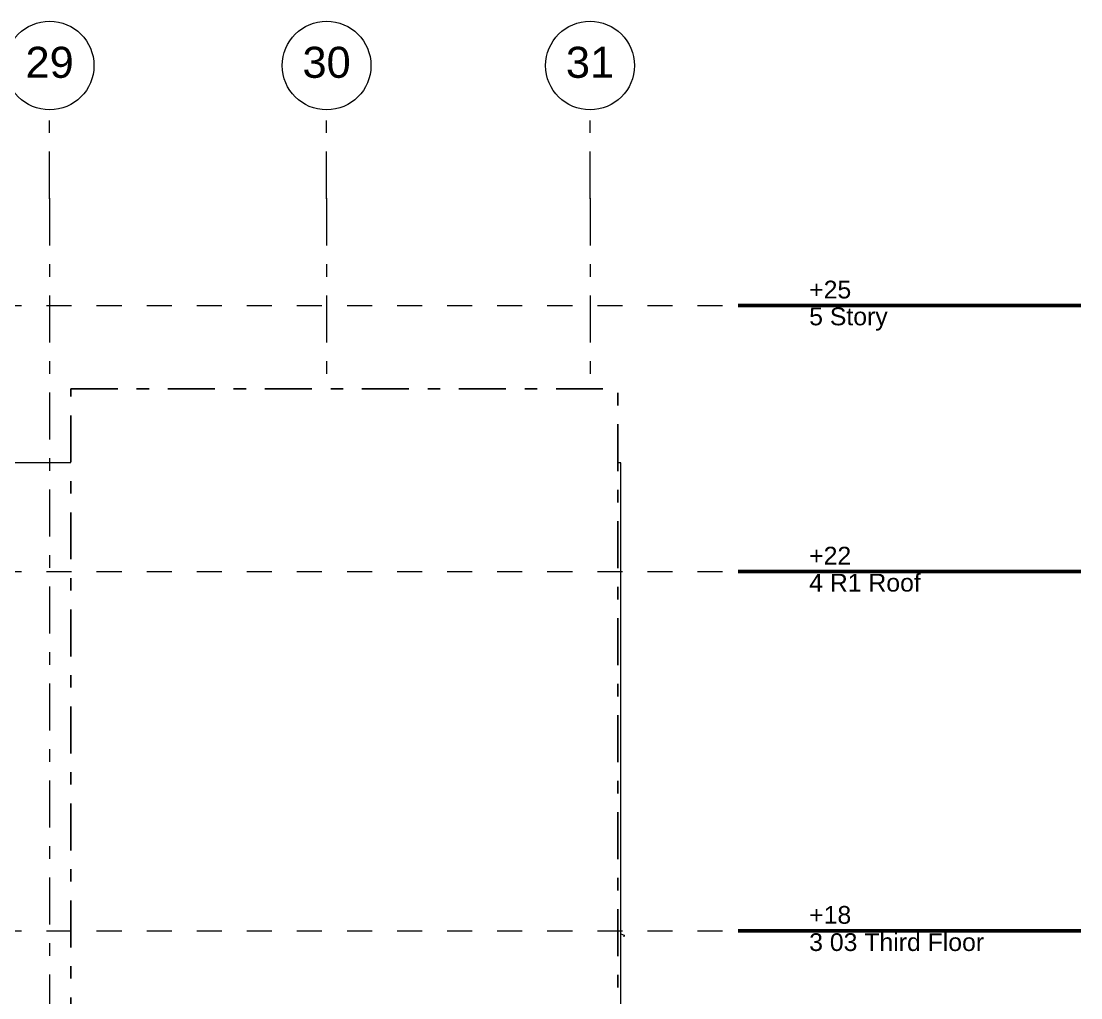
# Model space of a CAD drawing. Header units: millimetres. Extents: x -48147 to 1468943, y -496296 to 18123.
# Drawn here: x 1437866 to 1449810, y -479901 to -468891 of the extents above; entities that cross this region are included whole.
import ezdxf
from ezdxf.enums import TextEntityAlignment as Align

# ---------------------------------------------------------------- set-up
doc = ezdxf.new("R2010")
doc.units = ezdxf.units.MM
doc.header["$MEASUREMENT"] = 0
for name, pattern in [('Dashed', [2822.222233, 1411.111116, -1411.111116]), ('Double Dashed', [1093.611073, 529.166651, -211.666656, 141.111112, -211.666656]), ('Wipeout_Contour', [1000, 0, -1000])]:
    doc.linetypes.add(name, pattern=pattern)
for name, color, linetype, lineweight, true_color in [('0_Pen_No__105', 7, 'Continuous', 15, 0xa6a6a6), ('0_Pen_No__25', 7, 'Continuous', 50, 0x2a2a2a), ('New_A-15-MG_Structural_Grid_Phase_2_Pen_No__222', 7, 'Continuous', 13, 0x65af33), ('New_A-25-M_Curtain_Wall_Pen_No__43', 7, 'Continuous', 30, 0x444444), ('New_ArchiCAD Windows_Pen_No__63', 7, 'Continuous', 20, 0x606060)]:
    doc.layers.add(name, color=color, linetype=linetype, lineweight=lineweight, true_color=true_color)
for name, color, linetype, lineweight in [('0_Pen_No__6', 7, 'Continuous', 35), ('A-95-P_Drawing_Pen_No__194', 7, 'Continuous', 25), ('A-95-P_Text_1_50_GA_Pen_No__1', 7, 'Continuous', 13), ('New_A-20-M_Ceiling_Pen_No__89', 8, 'Continuous', 20), ('New_A-25-M_Curtain_Wall_Pen_No__2', 8, 'Continuous', 15), ('New_A-25-M_Curtain_Wall_Pen_No__3', 7, 'Continuous', 18), ('New_A-25-M_Curtain_Wall_Pen_No__87', 8, 'Continuous', 20), ('New_A-25-M_Wall_Ext_Pen_No__87', 8, 'Continuous', 20), ('New_ArchiCAD Doors_Pen_No__87', 8, 'Continuous', 20)]:
    doc.layers.add(name, color=color, linetype=linetype, lineweight=lineweight)
for name, color, linetype in [('A-95-P_Drawing', 7, 'Continuous'), ('New_A-15-MG_Structural_Grid_Phase_2', 7, 'Continuous'), ('New_A-20-M_Ceiling', 7, 'Continuous'), ('New_A-25-M_Curtain_Wall', 7, 'Continuous'), ('New_A-25-M_Wall_Ext', 7, 'Continuous'), ('New_A-25-M_Wall_Int', 7, 'Continuous'), ('New_ArchiCAD Doors', 7, 'Continuous'), ('New_ArchiCAD Windows', 7, 'Continuous')]:
    doc.layers.add(name, color=color, linetype=linetype)
doc.styles.add('GENERATED_STYLE_2', font='')
doc.styles.get('GENERATED_STYLE_2').set_extended_font_data('Swis721 BT')

# ---------------------------------------------------------------- blocks, each defined once
blk = doc.blocks.new('Section Elem_14_1', base_point=(1411454, -491296))
at = {"layer": 'New_A-25-M_Wall_Ext_Pen_No__87', "linetype": 'Continuous'}
for p, q in [((1444623, -473872), (1431940, -473872)), ((1444623, -491296), (1444623, -473872))]:
    blk.add_line(p, q, dxfattribs=at)
blk = doc.blocks.new('Section Elem_17_1', base_point=(1411454, -491296))
at = {"layer": 'New_ArchiCAD Doors_Pen_No__87', "linetype": 'Continuous'}
for p, q in [((1438683, -478246), (1438683, -476126)), ((1438683, -476126), (1438708, -476126)), ((1443708, -476126), (1443733, -476126)), ((1443733, -476126), (1443733, -478246)), ((1443733, -478246), (1438683, -478246))]:
    blk.add_line(p, q, dxfattribs=at)
blk = doc.blocks.new('Section Elem_21_1', base_point=(1411454, -491296))
at = {"color": 254, "linetype": 'Wipeout_Contour', "lineweight": 0, "ltscale": 12125657.68571815}
blk.add_wipeout([(1438683, -476126), (1438683, -478246), (1438708, -478246), (1438733, -478221), (1438733, -476226), (1438713, -476226), (1438708, -476226), (1438708, -476126)], dxfattribs=at).dxf.layer = 'New_A-25-M_Curtain_Wall'
at = {"layer": 'New_A-25-M_Curtain_Wall_Pen_No__87', "linetype": 'Continuous'}
blk.add_line((1438733, -478221), (1438733, -476226), dxfattribs=at)
blk = doc.blocks.new('Section Elem_53_1', base_point=(1411454, -491296))
at = {"color": 254, "linetype": 'Wipeout_Contour', "lineweight": 0, "ltscale": 6066357.856923323}
blk.add_wipeout([(1438733, -478221), (1438708, -478246), (1439708, -478246), (1439708, -478221)], dxfattribs=at).dxf.layer = 'New_A-25-M_Curtain_Wall'
at = {"layer": 'New_A-25-M_Curtain_Wall_Pen_No__87', "linetype": 'Continuous'}
blk.add_line((1439708, -478221), (1438733, -478221), dxfattribs=at)
blk = doc.blocks.new('Section Elem_99_1', base_point=(1411454, -491296))
at = {"color": 254, "linetype": 'Wipeout_Contour', "lineweight": 0, "ltscale": 6061854.697869612}
blk.add_wipeout([(1438713, -476226), (1438713, -476126), (1438708, -476126), (1438708, -476226)], dxfattribs=at).dxf.layer = 'New_A-25-M_Curtain_Wall'
at = {"color": 254, "linetype": 'Wipeout_Contour', "lineweight": 0, "ltscale": 6080826.014284314}
blk.add_wipeout([(1443708, -476226), (1443708, -476126), (1443703, -476126), (1443703, -476226)], dxfattribs=at).dxf.layer = 'New_A-25-M_Curtain_Wall'
at = {"color": 254, "linetype": 'Wipeout_Contour', "lineweight": 0, "ltscale": 6071340.355435844}
blk.add_wipeout([(1438713, -476226), (1443703, -476226), (1443703, -476126), (1438713, -476126)], dxfattribs=at).dxf.layer = 'New_A-25-M_Curtain_Wall'
at = {"layer": 'New_A-25-M_Curtain_Wall_Pen_No__2', "linetype": 'Continuous'}
for p, q in [((1438708, -476226), (1438708, -476126)), ((1438713, -476126), (1438708, -476126)), ((1438713, -476226), (1438708, -476226)), ((1438713, -476126), (1443703, -476126)), ((1438713, -476126), (1438713, -476226)), ((1438713, -476226), (1443703, -476226)), ((1443703, -476226), (1443703, -476126)), ((1443708, -476126), (1443703, -476126)), ((1443708, -476226), (1443703, -476226)), ((1443708, -476226), (1443708, -476126))]:
    blk.add_line(p, q, dxfattribs=at)
blk = doc.blocks.new('Section Elem_133_1', base_point=(1411454, -491296))
at = {"color": 254, "linetype": 'Wipeout_Contour', "lineweight": 0, "ltscale": 6065062.591435157}
blk.add_wipeout([(1439683, -476226), (1438733, -476226), (1438733, -478221), (1439683, -478221)], dxfattribs=at).dxf.layer = 'New_A-25-M_Curtain_Wall'
blk = doc.blocks.new('Section Elem_218_1', base_point=(1411454, -491296))
at = {"color": 254, "linetype": 'Wipeout_Contour', "lineweight": 0, "ltscale": 6039185.80663419}
blk.add_wipeout([(1432763, -476126), (1432743, -476126), (1432743, -476146), (1432763, -476146)], dxfattribs=at).dxf.layer = 'New_A-25-M_Wall_Int'
blk = doc.blocks.new('Section Elem_232_1', base_point=(1411454, -491296))
at = {"layer": 'New_ArchiCAD Windows_Pen_No__63', "linetype": 'Continuous'}
blk.add_line((1444663, -479209), (1444663, -479209), dxfattribs=at)
blk = doc.blocks.new('Section Elem_234_1', base_point=(1411454, -491296))
at = {"color": 254, "linetype": 'Wipeout_Contour', "lineweight": 0, "ltscale": 6075504.525686493}
blk.add_wipeout([(1441733, -478221), (1442183, -478221), (1442183, -476226), (1441733, -476226)], dxfattribs=at).dxf.layer = 'New_A-25-M_Curtain_Wall'
blk = doc.blocks.new('Section Elem_235_1', base_point=(1411454, -491296))
at = {"color": 254, "linetype": 'Wipeout_Contour', "lineweight": 0, "ltscale": 6068720.209157266}
blk.add_wipeout([(1440163, -478201), (1440183, -478221), (1440183, -476226), (1440163, -476226)], dxfattribs=at).dxf.layer = 'New_A-25-M_Curtain_Wall'
at = {"color": 254, "linetype": 'Wipeout_Contour', "lineweight": 0, "ltscale": 6069152.777869551}
blk.add_wipeout([(1439733, -478221), (1440183, -478221), (1440163, -478201), (1439753, -478201)], dxfattribs=at).dxf.layer = 'New_A-25-M_Curtain_Wall'
at = {"color": 254, "linetype": 'Wipeout_Contour', "lineweight": 0, "ltscale": 6067087.535199491}
blk.add_wipeout([(1439733, -478221), (1439753, -478201), (1439753, -476226), (1439733, -476226)], dxfattribs=at).dxf.layer = 'New_A-25-M_Curtain_Wall'
at = {"color": 254, "linetype": 'Wipeout_Contour', "lineweight": 0, "ltscale": 6068576.320371048}
blk.add_wipeout([(1440118, -478156), (1440163, -478201), (1440163, -476226), (1440118, -476226)], dxfattribs=at).dxf.layer = 'New_A-25-M_Curtain_Wall'
at = {"color": 254, "linetype": 'Wipeout_Contour', "lineweight": 0, "ltscale": 6067190.441702824}
blk.add_wipeout([(1439753, -478201), (1439798, -478156), (1439798, -476226), (1439753, -476226)], dxfattribs=at).dxf.layer = 'New_A-25-M_Curtain_Wall'
at = {"color": 254, "linetype": 'Wipeout_Contour', "lineweight": 0, "ltscale": 6069111.805275341}
blk.add_wipeout([(1439753, -478201), (1440163, -478201), (1440118, -478156), (1439798, -478156)], dxfattribs=at).dxf.layer = 'New_A-25-M_Curtain_Wall'
at = {"color": 254, "linetype": 'Wipeout_Contour', "lineweight": 0, "ltscale": 6067869.205111598}
blk.add_wipeout([(1439798, -478156), (1440118, -478156), (1440118, -476226), (1439798, -476226)], dxfattribs=at).dxf.layer = 'New_A-25-M_Curtain_Wall'
at = {"layer": 'New_A-25-M_Curtain_Wall_Pen_No__3', "linetype": 'Continuous'}
for p, q in [((1440140, -476226), (1440133, -476245)), ((1440114, -476291), (1440084, -476365)), ((1440065, -476412), (1440035, -476486)), ((1440017, -476532), (1439987, -476606)), ((1439968, -476653), (1439938, -476727)), ((1439919, -476773), (1439889, -476847)), ((1439871, -476894), (1439841, -476968)), ((1439822, -477014), (1439792, -477088)), ((1439783, -477111), (1439753, -477186)), ((1439783, -477260), (1439753, -477186)), ((1439822, -477357), (1439792, -477283)), ((1439871, -477477), (1439841, -477403)), ((1439919, -477598), (1439889, -477524)), ((1439968, -477718), (1439938, -477644)), ((1440017, -477839), (1439987, -477765)), ((1440065, -477959), (1440035, -477885)), ((1440114, -478080), (1440084, -478006)), ((1440163, -478201), (1440133, -478126))]:
    blk.add_line(p, q, dxfattribs=at)
at = {"layer": 'New_A-25-M_Curtain_Wall_Pen_No__43', "linetype": 'Continuous'}
for p, q in [((1439753, -478201), (1439753, -476226)), ((1439798, -476226), (1439798, -478156)), ((1440118, -478156), (1440118, -476226)), ((1440163, -476226), (1440163, -478201)), ((1440163, -478201), (1439753, -478201)), ((1439798, -478156), (1440118, -478156))]:
    blk.add_line(p, q, dxfattribs=at)
blk = doc.blocks.new('Section Elem_236_1', base_point=(1411454, -491296))
at = {"color": 254, "linetype": 'Wipeout_Contour', "lineweight": 0, "ltscale": 6072656.546686775}
blk.add_wipeout([(1440733, -478221), (1441683, -478221), (1441683, -476226), (1440733, -476226)], dxfattribs=at).dxf.layer = 'New_A-25-M_Curtain_Wall'
blk = doc.blocks.new('Section Elem_237_1', base_point=(1411454, -491296))
at = {"color": 254, "linetype": 'Wipeout_Contour', "lineweight": 0, "ltscale": 6076773.904098485}
blk.add_wipeout([(1441708, -478246), (1442208, -478246), (1442208, -478221), (1441708, -478221)], dxfattribs=at).dxf.layer = 'New_A-25-M_Curtain_Wall'
at = {"layer": 'New_A-25-M_Curtain_Wall_Pen_No__87', "linetype": 'Continuous'}
blk.add_line((1442183, -478221), (1441733, -478221), dxfattribs=at)
blk = doc.blocks.new('Section Elem_238_1', base_point=(1411454, -491296))
at = {"color": 254, "linetype": 'Wipeout_Contour', "lineweight": 0, "ltscale": 12163622.86806431}
blk.add_wipeout([(1443683, -476226), (1443683, -478221), (1443708, -478246), (1443733, -478246), (1443733, -476126), (1443708, -476126), (1443708, -476226), (1443703, -476226)], dxfattribs=at).dxf.layer = 'New_A-25-M_Curtain_Wall'
at = {"layer": 'New_A-25-M_Curtain_Wall_Pen_No__87', "linetype": 'Continuous'}
for p, q in [((1443683, -478221), (1443683, -476226)), ((1443733, -478246), (1443733, -476126))]:
    blk.add_line(p, q, dxfattribs=at)
blk = doc.blocks.new('Section Elem_239_1', base_point=(1411454, -491296))
at = {"color": 254, "linetype": 'Wipeout_Contour', "lineweight": 0, "ltscale": 6066960.952912163}
blk.add_wipeout([(1439683, -478221), (1439733, -478221), (1439733, -476226), (1439683, -476226)], dxfattribs=at).dxf.layer = 'New_A-25-M_Curtain_Wall'
at = {"layer": 'New_A-25-M_Curtain_Wall_Pen_No__87', "linetype": 'Continuous'}
for p, q in [((1439683, -478221), (1439683, -476226)), ((1439733, -478221), (1439733, -476226))]:
    blk.add_line(p, q, dxfattribs=at)
blk = doc.blocks.new('Section Elem_240_1', base_point=(1411454, -491296))
at = {"color": 254, "linetype": 'Wipeout_Contour', "lineweight": 0, "ltscale": 6069181.146703285}
blk.add_wipeout([(1439708, -478246), (1440208, -478246), (1440208, -478221), (1439708, -478221)], dxfattribs=at).dxf.layer = 'New_A-25-M_Curtain_Wall'
at = {"layer": 'New_A-25-M_Curtain_Wall_Pen_No__87', "linetype": 'Continuous'}
blk.add_line((1440183, -478221), (1439708, -478221), dxfattribs=at)
blk = doc.blocks.new('Section Elem_241_1', base_point=(1411454, -491296))
at = {"color": 254, "linetype": 'Wipeout_Contour', "lineweight": 0, "ltscale": 6070757.930686217}
blk.add_wipeout([(1440683, -478221), (1440733, -478221), (1440733, -476226), (1440683, -476226)], dxfattribs=at).dxf.layer = 'New_A-25-M_Curtain_Wall'
at = {"layer": 'New_A-25-M_Curtain_Wall_Pen_No__87', "linetype": 'Continuous'}
for p, q in [((1440683, -478221), (1440683, -476226)), ((1440733, -478221), (1440733, -476226))]:
    blk.add_line(p, q, dxfattribs=at)
blk = doc.blocks.new('Section Elem_242_1', base_point=(1411454, -491296))
at = {"color": 254, "linetype": 'Wipeout_Contour', "lineweight": 0, "ltscale": 6074555.168907466}
blk.add_wipeout([(1441683, -478221), (1441733, -478221), (1441733, -476226), (1441683, -476226)], dxfattribs=at).dxf.layer = 'New_A-25-M_Curtain_Wall'
at = {"layer": 'New_A-25-M_Curtain_Wall_Pen_No__87', "linetype": 'Continuous'}
for p, q in [((1441683, -478221), (1441683, -476226)), ((1441733, -478221), (1441733, -476226)), ((1441733, -478221), (1441708, -478221))]:
    blk.add_line(p, q, dxfattribs=at)
blk = doc.blocks.new('Section Elem_243_1', base_point=(1411454, -491296))
at = {"color": 254, "linetype": 'Wipeout_Contour', "lineweight": 0, "ltscale": 6081496.22414944}
blk.add_wipeout([(1442708, -478246), (1443708, -478246), (1443683, -478221), (1442708, -478221)], dxfattribs=at).dxf.layer = 'New_A-25-M_Curtain_Wall'
at = {"layer": 'New_A-25-M_Curtain_Wall_Pen_No__87', "linetype": 'Continuous'}
blk.add_line((1443683, -478221), (1442733, -478221), dxfattribs=at)
blk = doc.blocks.new('Section Elem_244_1', base_point=(1411454, -491296))
at = {"color": 254, "linetype": 'Wipeout_Contour', "lineweight": 0, "ltscale": 6078352.667228697}
blk.add_wipeout([(1442683, -478221), (1442733, -478221), (1442733, -476226), (1442683, -476226)], dxfattribs=at).dxf.layer = 'New_A-25-M_Curtain_Wall'
at = {"layer": 'New_A-25-M_Curtain_Wall_Pen_No__87', "linetype": 'Continuous'}
for p, q in [((1442683, -478221), (1442683, -476226)), ((1442733, -478221), (1442733, -476226)), ((1442733, -478221), (1442708, -478221))]:
    blk.add_line(p, q, dxfattribs=at)
blk = doc.blocks.new('Section Elem_245_1', base_point=(1411454, -491296))
at = {"color": 254, "linetype": 'Wipeout_Contour', "lineweight": 0, "ltscale": 6073926.521907977}
blk.add_wipeout([(1440708, -478246), (1441708, -478246), (1441708, -478221), (1440708, -478221)], dxfattribs=at).dxf.layer = 'New_A-25-M_Curtain_Wall'
at = {"layer": 'New_A-25-M_Curtain_Wall_Pen_No__87', "linetype": 'Continuous'}
blk.add_line((1441708, -478221), (1440708, -478221), dxfattribs=at)
blk = doc.blocks.new('Section Elem_253_1', base_point=(1411454, -491296))
at = {"color": 254, "linetype": 'Wipeout_Contour', "lineweight": 0, "ltscale": 6080251.543224765}
blk.add_wipeout([(1442733, -478221), (1443683, -478221), (1443683, -476226), (1442733, -476226)], dxfattribs=at).dxf.layer = 'New_A-25-M_Curtain_Wall'
blk = doc.blocks.new('Section Elem_279_1', base_point=(1411454, -491296))
at = {"color": 254, "linetype": 'Wipeout_Contour', "lineweight": 0, "ltscale": 6068859.409124489}
blk.add_wipeout([(1440183, -478221), (1440233, -478221), (1440233, -476226), (1440183, -476226)], dxfattribs=at).dxf.layer = 'New_A-25-M_Curtain_Wall'
at = {"layer": 'New_A-25-M_Curtain_Wall_Pen_No__87', "linetype": 'Continuous'}
for p, q in [((1440183, -476226), (1440183, -478221)), ((1440233, -476226), (1440233, -478221)), ((1440183, -478221), (1440208, -478221))]:
    blk.add_line(p, q, dxfattribs=at)
blk = doc.blocks.new('Section Elem_280_1', base_point=(1411454, -491296))
at = {"color": 254, "linetype": 'Wipeout_Contour', "lineweight": 0, "ltscale": 6071079.237994462}
blk.add_wipeout([(1440208, -478246), (1440708, -478246), (1440708, -478221), (1440208, -478221)], dxfattribs=at).dxf.layer = 'New_A-25-M_Curtain_Wall'
at = {"layer": 'New_A-25-M_Curtain_Wall_Pen_No__87', "linetype": 'Continuous'}
blk.add_line((1440708, -478221), (1440208, -478221), dxfattribs=at)
blk = doc.blocks.new('Section Elem_281_1', base_point=(1411454, -491296))
at = {"color": 254, "linetype": 'Wipeout_Contour', "lineweight": 0, "ltscale": 6069808.668300195}
blk.add_wipeout([(1440233, -478221), (1440683, -478221), (1440683, -476226), (1440233, -476226)], dxfattribs=at).dxf.layer = 'New_A-25-M_Curtain_Wall'
blk = doc.blocks.new('Section Elem_283_1', base_point=(1411454, -491296))
at = {"layer": 'New_ArchiCAD Windows_Pen_No__63', "linetype": 'Continuous'}
for p, q in [((1444623, -479181), (1444663, -479195)), ((1444663, -479209), (1444656, -479202)), ((1444663, -479195), (1444663, -479209))]:
    blk.add_line(p, q, dxfattribs=at)
blk = doc.blocks.new('Section Elem_284_1', base_point=(1411454, -491296))
at = {"color": 254, "linetype": 'Wipeout_Contour', "lineweight": 0, "ltscale": 6076453.885727246}
blk.add_wipeout([(1442183, -478221), (1442233, -478221), (1442233, -476226), (1442183, -476226)], dxfattribs=at).dxf.layer = 'New_A-25-M_Curtain_Wall'
at = {"layer": 'New_A-25-M_Curtain_Wall_Pen_No__87', "linetype": 'Continuous'}
for p, q in [((1442183, -476226), (1442183, -478221)), ((1442233, -476226), (1442233, -478221)), ((1442183, -478221), (1442208, -478221))]:
    blk.add_line(p, q, dxfattribs=at)
blk = doc.blocks.new('Section Elem_285_1', base_point=(1411454, -491296))
at = {"color": 254, "linetype": 'Wipeout_Contour', "lineweight": 0, "ltscale": 6078672.256672493}
blk.add_wipeout([(1442208, -478246), (1442708, -478246), (1442708, -478221), (1442208, -478221)], dxfattribs=at).dxf.layer = 'New_A-25-M_Curtain_Wall'
at = {"layer": 'New_A-25-M_Curtain_Wall_Pen_No__87', "linetype": 'Continuous'}
blk.add_line((1442708, -478221), (1442208, -478221), dxfattribs=at)
blk = doc.blocks.new('Section Elem_286_1', base_point=(1411454, -491296))
at = {"color": 254, "linetype": 'Wipeout_Contour', "lineweight": 0, "ltscale": 6078213.454336392}
blk.add_wipeout([(1442663, -478201), (1442683, -478221), (1442683, -476226), (1442663, -476226)], dxfattribs=at).dxf.layer = 'New_A-25-M_Curtain_Wall'
at = {"color": 254, "linetype": 'Wipeout_Contour', "lineweight": 0, "ltscale": 6078643.932380028}
blk.add_wipeout([(1442233, -478221), (1442683, -478221), (1442663, -478201), (1442253, -478201)], dxfattribs=at).dxf.layer = 'New_A-25-M_Curtain_Wall'
at = {"color": 254, "linetype": 'Wipeout_Contour', "lineweight": 0, "ltscale": 6076580.50065451}
blk.add_wipeout([(1442233, -478221), (1442253, -478201), (1442253, -476226), (1442233, -476226)], dxfattribs=at).dxf.layer = 'New_A-25-M_Curtain_Wall'
at = {"color": 254, "linetype": 'Wipeout_Contour', "lineweight": 0, "ltscale": 6078069.576532466}
blk.add_wipeout([(1442618, -478156), (1442663, -478201), (1442663, -476226), (1442618, -476226)], dxfattribs=at).dxf.layer = 'New_A-25-M_Curtain_Wall'
at = {"color": 254, "linetype": 'Wipeout_Contour', "lineweight": 0, "ltscale": 6076683.460175808}
blk.add_wipeout([(1442253, -478201), (1442298, -478156), (1442298, -476226), (1442253, -476226)], dxfattribs=at).dxf.layer = 'New_A-25-M_Curtain_Wall'
at = {"color": 254, "linetype": 'Wipeout_Contour', "lineweight": 0, "ltscale": 6078603.023765868}
blk.add_wipeout([(1442253, -478201), (1442663, -478201), (1442618, -478156), (1442298, -478156)], dxfattribs=at).dxf.layer = 'New_A-25-M_Curtain_Wall'
at = {"color": 254, "linetype": 'Wipeout_Contour', "lineweight": 0, "ltscale": 6077362.364637033}
blk.add_wipeout([(1442298, -478156), (1442618, -478156), (1442618, -476226), (1442298, -476226)], dxfattribs=at).dxf.layer = 'New_A-25-M_Curtain_Wall'
at = {"layer": 'New_A-25-M_Curtain_Wall_Pen_No__3', "linetype": 'Continuous'}
for p, q in [((1442640, -476226), (1442633, -476245)), ((1442614, -476291), (1442584, -476365)), ((1442565, -476412), (1442535, -476486)), ((1442517, -476532), (1442487, -476606)), ((1442468, -476653), (1442438, -476727)), ((1442419, -476773), (1442389, -476847)), ((1442371, -476894), (1442341, -476968)), ((1442322, -477014), (1442292, -477088)), ((1442283, -477111), (1442253, -477186)), ((1442283, -477260), (1442253, -477186)), ((1442322, -477357), (1442292, -477283)), ((1442371, -477477), (1442341, -477403)), ((1442419, -477598), (1442389, -477524)), ((1442468, -477718), (1442438, -477644)), ((1442517, -477839), (1442487, -477765)), ((1442565, -477959), (1442535, -477885)), ((1442614, -478080), (1442584, -478006)), ((1442663, -478201), (1442633, -478126))]:
    blk.add_line(p, q, dxfattribs=at)
at = {"layer": 'New_A-25-M_Curtain_Wall_Pen_No__43', "linetype": 'Continuous'}
for p, q in [((1442253, -478201), (1442253, -476226)), ((1442298, -476226), (1442298, -478156)), ((1442618, -478156), (1442618, -476226)), ((1442663, -476226), (1442663, -478201)), ((1442663, -478201), (1442253, -478201)), ((1442298, -478156), (1442618, -478156))]:
    blk.add_line(p, q, dxfattribs=at)
blk = doc.blocks.new('Section Elem_412_1', base_point=(1411454, -491296))
at = {"layer": 'New_A-20-M_Ceiling_Pen_No__89', "linetype": 'Continuous'}
blk.add_line((1443733, -476146), (1443733, -476146), dxfattribs=at)
blk = doc.blocks.new('Standard grid marker[6]_1', base_point=(1438186, -469891))
at = {"layer": 'New_A-15-MG_Structural_Grid_Phase_2_Pen_No__222', "linetype": 'Double Dashed'}
for q in [(1438186, -469891), (1438186, -494296)]:
    blk.add_line((1438186, -470891), q, dxfattribs=at)
at = {"layer": 'New_A-15-MG_Structural_Grid_Phase_2_Pen_No__222', "linetype": 'Continuous'}
blk.add_circle((1438186, -469391), 500, dxfattribs=at)
at = {"layer": 'New_A-15-MG_Structural_Grid_Phase_2_Pen_No__222', "linetype": 'Double Dashed'}
blk.add_point((1438186, -470891), dxfattribs=at)
blk.add_point((1438186, -470891), dxfattribs=at)
at = {"layer": 'New_A-15-MG_Structural_Grid_Phase_2_Pen_No__222', "style": 'GENERATED_STYLE_2'}
for tag, p in [('AC_MarkerText_1_0', (1438186, -469355)), ('AC_MarkerText_1_1', (1438186, -495759))]:
    blk.add_attdef(tag, text='', height=350, rotation=360, dxfattribs=at).set_placement(p, align=Align.MIDDLE_CENTER)
blk = doc.blocks.new('Standard grid marker[8]_1', base_point=(1441309, -469891))
at = {"layer": 'New_A-15-MG_Structural_Grid_Phase_2_Pen_No__222', "linetype": 'Double Dashed'}
for q in [(1441309, -469891), (1441309, -494296)]:
    blk.add_line((1441309, -470891), q, dxfattribs=at)
at = {"layer": 'New_A-15-MG_Structural_Grid_Phase_2_Pen_No__222', "linetype": 'Continuous'}
blk.add_circle((1441309, -469391), 500, dxfattribs=at)
at = {"layer": 'New_A-15-MG_Structural_Grid_Phase_2_Pen_No__222', "linetype": 'Double Dashed'}
blk.add_point((1441309, -470891), dxfattribs=at)
blk.add_point((1441309, -470891), dxfattribs=at)
at = {"layer": 'New_A-15-MG_Structural_Grid_Phase_2_Pen_No__222', "style": 'GENERATED_STYLE_2'}
for tag, p in [('AC_MarkerText_1_0', (1441309, -469354)), ('AC_MarkerText_1_1', (1441309, -495759))]:
    blk.add_attdef(tag, text='', height=350, rotation=360, dxfattribs=at).set_placement(p, align=Align.MIDDLE_CENTER)
blk = doc.blocks.new('Standard grid marker[9]_1', base_point=(1444278, -469891))
at = {"layer": 'New_A-15-MG_Structural_Grid_Phase_2_Pen_No__222', "linetype": 'Double Dashed'}
for q in [(1444278, -469891), (1444278, -494296)]:
    blk.add_line((1444278, -470891), q, dxfattribs=at)
at = {"layer": 'New_A-15-MG_Structural_Grid_Phase_2_Pen_No__222', "linetype": 'Continuous'}
blk.add_circle((1444278, -469391), 500, dxfattribs=at)
at = {"layer": 'New_A-15-MG_Structural_Grid_Phase_2_Pen_No__222', "linetype": 'Double Dashed'}
blk.add_point((1444278, -470891), dxfattribs=at)
blk.add_point((1444278, -470891), dxfattribs=at)
at = {"layer": 'New_A-15-MG_Structural_Grid_Phase_2_Pen_No__222', "style": 'GENERATED_STYLE_2'}
for tag, p in [('AC_MarkerText_1_0', (1444278, -469354)), ('AC_MarkerText_1_1', (1444278, -495759))]:
    blk.add_attdef(tag, text='', height=350, rotation=360, dxfattribs=at).set_placement(p, align=Align.MIDDLE_CENTER)
blk = doc.blocks.new('S-34 Building Section_STORY_MARKER', base_point=(1411454, -491296))
at = {"layer": '0_Pen_No__105', "linetype": 'Dashed', "ltscale": 0.2}
for p, q in [((1387916, -472096), (1445948, -472096)), ((1387916, -475096), (1445948, -475096)), ((1387916, -479146), (1445948, -479146))]:
    blk.add_line(p, q, dxfattribs=at)
at = {"layer": '0_Pen_No__25', "linetype": 'Continuous'}
for p, q in [((1445948, -472096), (1446048, -472096)), ((1445948, -475096), (1446048, -475096)), ((1445948, -479146), (1446048, -479146))]:
    blk.add_line(p, q, dxfattribs=at)
at = {"color": 254, "linetype": 'Wipeout_Contour', "lineweight": 0, "ltscale": 6091986.687654827}
blk.add_wipeout([(1449810, -471799), (1446148, -471799), (1446148, -472392), (1449810, -472392)], dxfattribs=at)
at = {"color": 254, "linetype": 'Wipeout_Contour', "lineweight": 0, "ltscale": 6095717.105475241}
blk.add_wipeout([(1449810, -474799), (1446148, -474799), (1446148, -475392), (1449810, -475392)], dxfattribs=at)
at = {"color": 254, "linetype": 'Wipeout_Contour', "lineweight": 0, "ltscale": 6100786.99245875}
blk.add_wipeout([(1449810, -478849), (1446148, -478849), (1446148, -479442), (1449810, -479442)], dxfattribs=at)
at = {"layer": '0_Pen_No__25', "linetype": 'Continuous'}
for p, q in [((1446048, -472096), (1446148, -472096)), ((1446348, -472096), (1446148, -472096)), ((1446348, -472096), (1446748, -472096)), ((1449810, -472096), (1446748, -472096)), ((1446048, -475096), (1446148, -475096)), ((1446348, -475096), (1446148, -475096)), ((1446348, -475096), (1446748, -475096)), ((1449810, -475096), (1446748, -475096)), ((1446048, -479146), (1446148, -479146)), ((1446348, -479146), (1446148, -479146)), ((1446348, -479146), (1446748, -479146)), ((1449810, -479146), (1446748, -479146))]:
    blk.add_line(p, q, dxfattribs=at)
at = {"layer": '0_Pen_No__6', "char_height": 200, "attachment_point": 1, "style": 'GENERATED_STYLE_2'}
for s, insert in [('\\A1;{\\fSwis721 BT|b0|i0|c0|p34;+25}', (1446748, -471817)), ('\\A1;{\\fSwis721 BT|b0|i0|c0|p34;5 Story}', (1446748, -472120)), ('\\A1;{\\fSwis721 BT|b0|i0|c0|p34;+22}', (1446748, -474817)), ('\\A1;{\\fSwis721 BT|b0|i0|c0|p34;4 R1 Roof}', (1446748, -475122)), ('\\A1;{\\fSwis721 BT|b0|i0|c0|p34;+18}', (1446748, -478867)), ('\\A1;{\\fSwis721 BT|b0|i0|c0|p34;3 03 Third Floor}', (1446748, -479174))]:
    blk.add_mtext(s, dxfattribs=dict(at, insert=insert))

msp = doc.modelspace()

# ---------------------------------------------------------------- block references
at = {"layer": 'New_A-25-M_Wall_Ext'}
msp.add_blockref('Section Elem_14_1', (1411454.5, -491295.5), dxfattribs=at)
at = {"layer": 'New_ArchiCAD Doors'}
msp.add_blockref('Section Elem_17_1', (1411454.5, -491295.5), dxfattribs=at)
at = {"layer": 'New_ArchiCAD Windows'}
for name in ['Section Elem_283_1', 'Section Elem_232_1']:
    msp.add_blockref(name, (1411454.5, -491295.5), dxfattribs=at)

# ---------------------------------------------------------------- texts
at = {"layer": 'A-95-P_Text_1_50_GA_Pen_No__1', "linetype": 'Continuous', "insert": (1438461.7, -473090), "char_height": 250, "width": 5464.297, "attachment_point": 1, "line_spacing_factor": 0.84505, "style": 'GENERATED_STYLE_2'}
msp.add_mtext('\\A1;{\\fSwis721 BT|b0|i0|c0|p34;For external wall detail see:\\P\\fSwis721 BT|b0|i0|c0|p34;EC-MA-00-ZZ-DR-A-25159}', dxfattribs=at)

# ---------------------------------------------------------------- next in the draw order: block references
at = {"layer": 'New_A-25-M_Curtain_Wall'}
msp.add_blockref('Section Elem_21_1', (1411454.5, -491295.5), dxfattribs=at)

# ---------------------------------------------------------------- next in the draw order: block references
for name in ['Section Elem_99_1', 'Section Elem_53_1']:
    msp.add_blockref(name, (1411454.5, -491295.5), dxfattribs=at)

# ---------------------------------------------------------------- next in the draw order: block references
msp.add_blockref('Section Elem_133_1', (1411454.5, -491295.5), dxfattribs=at)

# ---------------------------------------------------------------- next in the draw order: block references
at = {"layer": 'New_A-25-M_Wall_Int'}
msp.add_blockref('Section Elem_218_1', (1411454.5, -491295.5), dxfattribs=at)

# ---------------------------------------------------------------- next in the draw order: block references
at = {"layer": 'New_A-15-MG_Structural_Grid_Phase_2', "color": 8, "linetype": 'Continuous', "lineweight": 15}
ref = msp.add_blockref('Standard grid marker[6]_1', (1438186.4, -469890.9), dxfattribs=at)
ref.add_attrib('AC_MarkerText_1', '29', dxfattribs={"layer": 'New_A-15-MG_Structural_Grid_Phase_2_Pen_No__222', "color": 85, "true_color": 0x65af33, "height": 350, "rotation": 360, "style": 'GENERATED_STYLE_2'}).set_placement((1438186.4, -469354.5), align=Align.MIDDLE_CENTER)
at = {"layer": 'New_A-25-M_Curtain_Wall'}
for name in ['Section Elem_235_1', 'Section Elem_234_1', 'Section Elem_238_1']:
    msp.add_blockref(name, (1411454.5, -491295.5), dxfattribs=at)

# ---------------------------------------------------------------- next in the draw order: block references
at = {"layer": 'New_A-20-M_Ceiling'}
msp.add_blockref('Section Elem_412_1', (1411454.5, -491295.5), dxfattribs=at)
at = {"layer": 'New_A-25-M_Curtain_Wall'}
for name in ['Section Elem_239_1', 'Section Elem_236_1', 'Section Elem_243_1']:
    msp.add_blockref(name, (1411454.5, -491295.5), dxfattribs=at)

# ---------------------------------------------------------------- next in the draw order: block references
at = {"layer": 'New_A-15-MG_Structural_Grid_Phase_2', "color": 8, "linetype": 'Continuous', "lineweight": 15}
ref = msp.add_blockref('Standard grid marker[9]_1', (1444277.9, -469890.9), dxfattribs=at)
ref.add_attrib('AC_MarkerText_1', '31', dxfattribs={"layer": 'New_A-15-MG_Structural_Grid_Phase_2_Pen_No__222', "color": 85, "true_color": 0x65af33, "height": 350, "rotation": 360, "style": 'GENERATED_STYLE_2'}).set_placement((1444277.9, -469354.4), align=Align.MIDDLE_CENTER)
at = {"layer": 'New_A-25-M_Curtain_Wall'}
for name in ['Section Elem_241_1', 'Section Elem_244_1', 'Section Elem_240_1', 'Section Elem_237_1']:
    msp.add_blockref(name, (1411454.5, -491295.5), dxfattribs=at)

# ---------------------------------------------------------------- next in the draw order: block references
for name in ['Section Elem_279_1', 'Section Elem_242_1', 'Section Elem_284_1', 'Section Elem_253_1']:
    msp.add_blockref(name, (1411454.5, -491295.5), dxfattribs=at)

# ---------------------------------------------------------------- next in the draw order: block references
for name in ['Section Elem_245_1', 'Section Elem_285_1']:
    msp.add_blockref(name, (1411454.5, -491295.5), dxfattribs=at)

# ---------------------------------------------------------------- next in the draw order: block references
at = {"layer": 'New_A-15-MG_Structural_Grid_Phase_2', "color": 8, "linetype": 'Continuous', "lineweight": 15}
ref = msp.add_blockref('Standard grid marker[8]_1', (1441308.5, -469890.9), dxfattribs=at)
ref.add_attrib('AC_MarkerText_1', '30', dxfattribs={"layer": 'New_A-15-MG_Structural_Grid_Phase_2_Pen_No__222', "color": 85, "true_color": 0x65af33, "height": 350, "rotation": 360, "style": 'GENERATED_STYLE_2'}).set_placement((1441308.5, -469354.4), align=Align.MIDDLE_CENTER)
at = {"layer": 'New_A-25-M_Curtain_Wall'}
for name in ['Section Elem_286_1', 'Section Elem_280_1']:
    msp.add_blockref(name, (1411454.5, -491295.5), dxfattribs=at)

# ---------------------------------------------------------------- next in the draw order: block references
msp.add_blockref('Section Elem_281_1', (1411454.5, -491295.5), dxfattribs=at)

# ---------------------------------------------------------------- next in the draw order: wipeouts: each hides what was drawn before it
at = {"color": 254, "linetype": 'Wipeout_Contour', "lineweight": 0, "ltscale": 6081233.324991323}
msp.add_wipeout([(1438426.5, -473037.1), (1444590.2, -473037.1), (1444590.2, -492986.9), (1438426.5, -492986.9)], dxfattribs=at).dxf.layer = 'A-95-P_Drawing'

# ---------------------------------------------------------------- next in the draw order: linework, layer by layer
at = {"layer": 'A-95-P_Drawing_Pen_No__194', "linetype": 'Double Dashed', "flags": 128}
msp.add_lwpolyline([(1438426.5, -473037.1), (1444590.2, -473037.1), (1444590.2, -492986.9), (1438426.5, -492986.9)], close=True, dxfattribs=at)

# ---------------------------------------------------------------- next in the draw order: block references
at = {"linetype": 'Continuous', "lineweight": 0}
msp.add_blockref('S-34 Building Section_STORY_MARKER', (1411454.5, -491295.5), dxfattribs=at)

doc.saveas('drawing.dxf')
